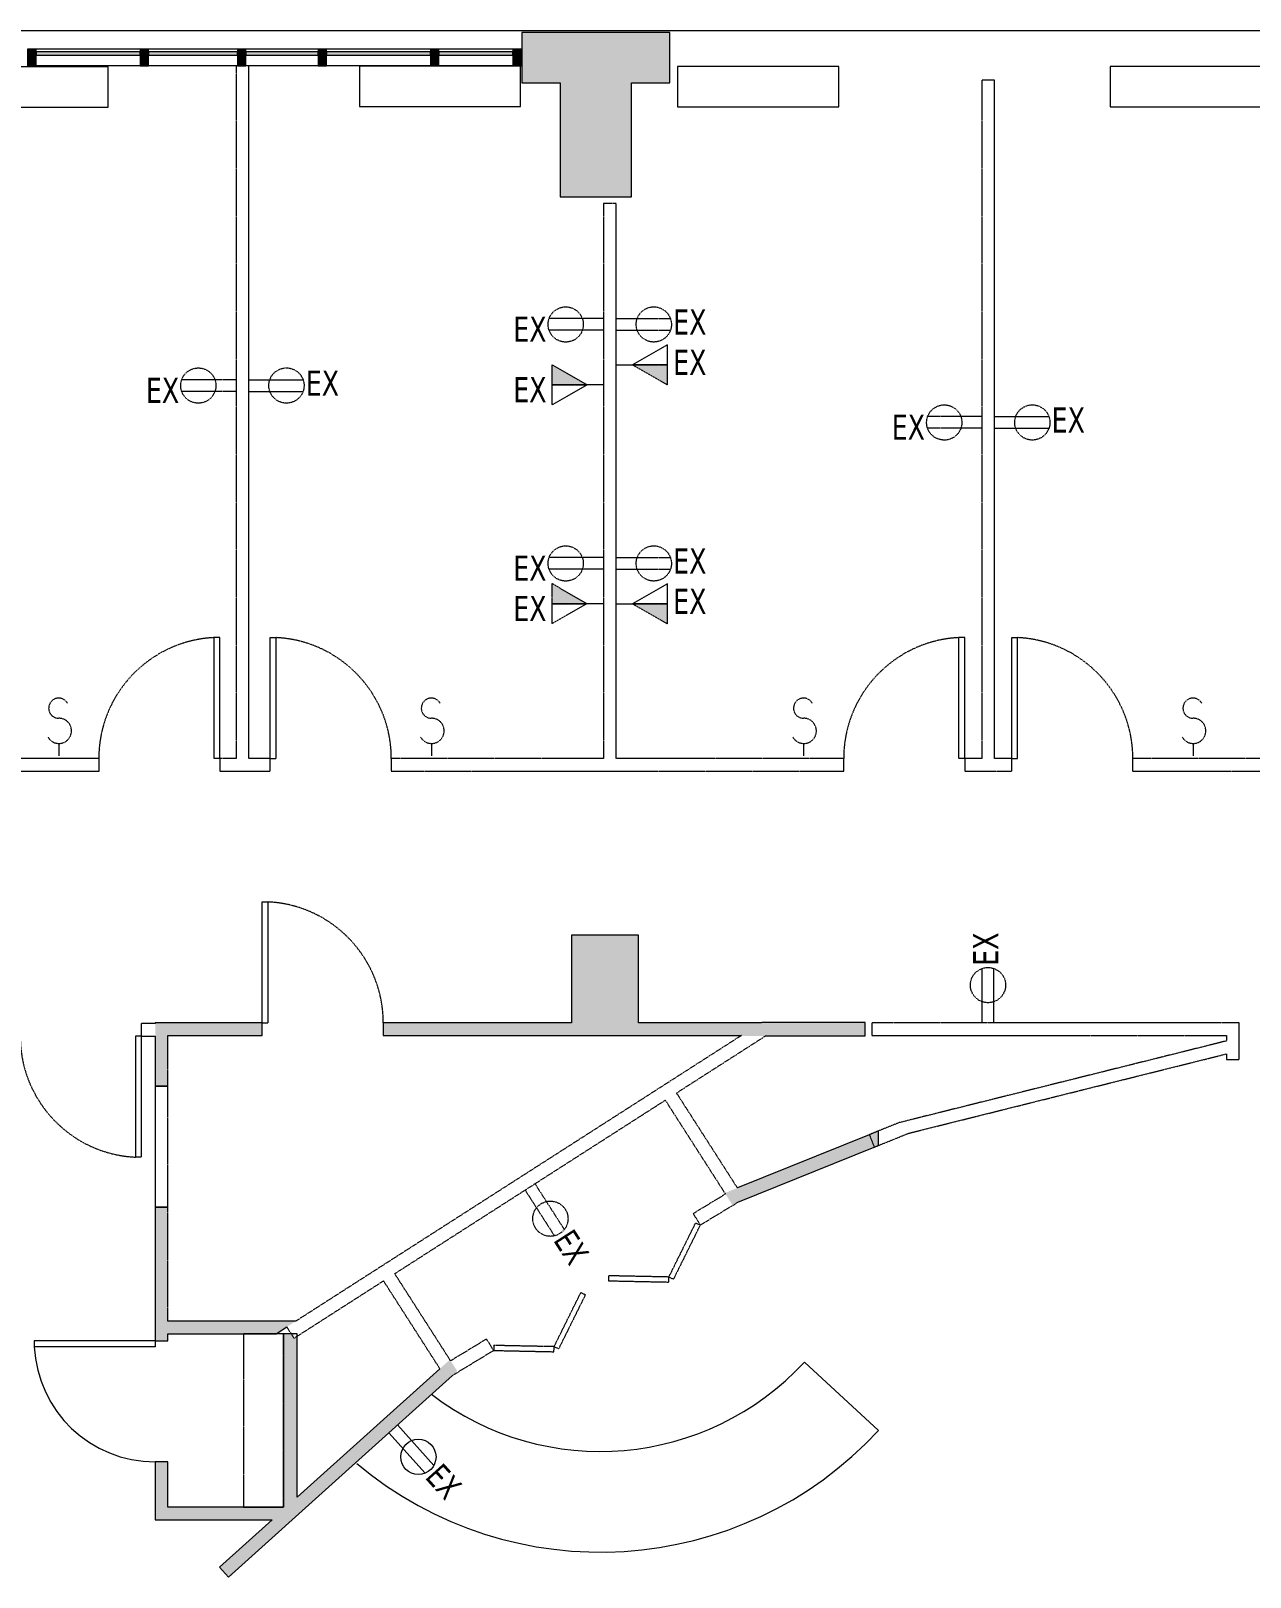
# Model space of a CAD drawing. Header units: inches. Extents: x -674 to 800, y -349 to 915.
# Drawn here: x -83.7 to 279.4, y 454.3 to 914.9 of the extents above; entities that cross this region are included whole.
import ezdxf

# ---------------------------------------------------------------- set-up
doc = ezdxf.new("R2010")
doc.units = ezdxf.units.IN
doc.header["$MEASUREMENT"] = 0
for name, pattern in [('Demolished', [0.1875, 0.125, -0.0625]), ('Demolished 3_128_', [0.046875, 0.023437, -0.023437]), ('Hidden 1_16_', [0.09375, 0.0625, -0.03125])]:
    doc.linetypes.add(name, pattern=pattern)
for name, color, linetype, lineweight in [('A-ANNO-NOTE', 131, 'Demolished', 9), ('A-DETL-MEDM', 33, 'Continuous', 20), ('A-DOOR', 31, 'Continuous', 13), ('A-FLOR', 192, 'Continuous', 13), ('A-GLAZ-CURT', 52, 'Continuous', 13), ('A-GLAZ-CWMG', 51, 'Continuous', 13), ('A-WALL', 113, 'Continuous', 13), ('A-WALL-PATT', 111, 'Continuous', 13), ('M-EQPM', 50, 'Continuous', 13), ('Q-CASE', 31, 'Demolished', 9)]:
    doc.layers.add(name, color=color, linetype=linetype, lineweight=lineweight)
doc.styles.add('Tahoma', font='tahoma.ttf', dxfattribs={"width": 0.85, "height": 7.5})
doc.styles.add('Tahoma_1', font='tahoma.ttf', dxfattribs={"width": 0.85, "height": 7.183765})

# ---------------------------------------------------------------- blocks, each defined once
blk = doc.blocks.new('Single-Flush - 36_ x 84_-1516236-New Construction - Demolition Plan')
at = {"layer": 'A-DOOR', "color": 251, "lineweight": 20}
for p, q in [((16.25, 1.87), (16.25, 37.9)), ((18, 37.9), (16.25, 37.9)), ((18, 1.87), (18, 37.9)), ((18, 1.87), (16.25, 1.87))]:
    blk.add_line(p, q, dxfattribs=at)
at = {"layer": 'A-DOOR', "lineweight": 9}
blk.add_arc((18, 1.87), 36.07, 92.7812, 180, dxfattribs=at)
blk = doc.blocks.new('System Panel - Glazed-1562998-New Construction - Demolition Plan')
at = {"layer": 'A-GLAZ-CURT', "lineweight": 9}
blk.add_hatch(color=9, dxfattribs=at).paths.add_polyline_path([(-15.5, 0.75), (15.5, 0.75), (15.5, 1.75), (-15.5, 1.75)], flags=0)
at = {"layer": 'A-GLAZ-CURT', "color": 251, "lineweight": 20}
for p, q in [((15.5, 1.75), (-15.5, 1.75)), ((-15.5, 1.75), (-15.5, 0.75)), ((-15.5, 0.75), (15.5, 0.75)), ((15.5, 0.75), (15.5, 1.75))]:
    blk.add_line(p, q, dxfattribs=at)
blk = doc.blocks.new('System Panel - Glazed-1563110-New Construction - Demolition Plan')
at = {"layer": 'A-GLAZ-CURT', "lineweight": 9}
blk.add_hatch(color=9, dxfattribs=at).paths.add_polyline_path([(12.85, 0.75), (13.25, 0.75), (13.25, 1.75), (-13.25, 1.75), (-13.25, 0.75)], flags=0)
at = {"layer": 'A-GLAZ-CURT', "color": 251, "lineweight": 20}
for p, q in [((13.25, 1.75), (-13.25, 1.75)), ((-13.25, 1.75), (-13.25, 0.75)), ((-13.25, 0.75), (13.25, 0.75)), ((13.25, 0.75), (13.25, 1.75))]:
    blk.add_line(p, q, dxfattribs=at)
blk = doc.blocks.new('System Panel - Glazed-1563109-New Construction - Demolition Plan')
at = {"layer": 'A-GLAZ-CURT', "lineweight": 9}
blk.add_hatch(color=9, dxfattribs=at).paths.add_polyline_path([(10.75, 0.75), (10.75, 1.75), (-10.75, 1.75), (-10.75, 0.75)], flags=0)
at = {"layer": 'A-GLAZ-CURT', "color": 251, "lineweight": 20}
for p, q in [((10.75, 1.75), (-10.75, 1.75)), ((-10.75, 1.75), (-10.75, 0.75)), ((-10.75, 0.75), (10.75, 0.75)), ((10.75, 0.75), (10.75, 1.75))]:
    blk.add_line(p, q, dxfattribs=at)
blk = doc.blocks.new('System Panel - Glazed-1563111-New Construction - Demolition Plan')
at = {"layer": 'A-GLAZ-CURT', "lineweight": 9}
blk.add_hatch(color=9, dxfattribs=at).paths.add_polyline_path([(11, 0.75), (11, 1.75), (-11, 1.75), (-11, 0.75)], flags=0)
at = {"layer": 'A-GLAZ-CURT', "color": 251, "lineweight": 20}
for p, q in [((11, 1.75), (-11, 1.75)), ((-11, 1.75), (-11, 0.75)), ((-11, 0.75), (11, 0.75)), ((11, 0.75), (11, 1.75))]:
    blk.add_line(p, q, dxfattribs=at)
blk = doc.blocks.new('Rectangular Mullion - Rectangular Mullion 1-1562989-New Construction - Demolition Plan')
at = {"layer": 'A-GLAZ-CWMG', "lineweight": 9}
blk.add_hatch(color=9, dxfattribs=at).paths.add_polyline_path([(1.25, 2.5), (1.25, -2.5), (-1.25, -2.5), (-1.25, 2.5)], flags=0)
at = {"layer": 'A-GLAZ-CWMG', "color": 251, "lineweight": 20}
for p, q in [((-1.25, 2.5), (1.25, 2.5)), ((-1.25, -2.5), (-1.25, 2.5)), ((1.25, 2.5), (1.25, -2.5)), ((1.25, -2.5), (-1.25, -2.5))]:
    blk.add_line(p, q, dxfattribs=at)
blk = doc.blocks.new('Rectangular Mullion - Rectangular Mullion 1-1563106-New Construction - Demolition Plan')
at = {"layer": 'A-GLAZ-CWMG', "lineweight": 9}
for p, q in [((59.79, 909.47), (37.79, 909.47)), ((59.79, 904.47), (37.79, 904.47))]:
    blk.add_line(p, q, dxfattribs=at)
blk = doc.blocks.new('Rectangular Mullion - Rectangular Mullion 1-1562969-New Construction - Demolition Plan')
at = {"layer": 'A-GLAZ-CWMG', "lineweight": 9}
for p, q in [((787.54, 300.15), (787.54, 331.15)), ((792.54, 300.15), (792.54, 331.15))]:
    blk.add_line(p, q, dxfattribs=at)
blk = doc.blocks.new('Rectangular Mullion - Rectangular Mullion 1-1563107-New Construction - Demolition Plan')
at = {"layer": 'A-GLAZ-CWMG', "lineweight": 9}
for p, q in [((1.79, 909.47), (-19.71, 909.47)), ((1.79, 904.47), (-18.86, 904.47))]:
    blk.add_line(p, q, dxfattribs=at)
blk = doc.blocks.new('Rectangular Mullion - Rectangular Mullion 1-1563108-New Construction - Demolition Plan')
at = {"layer": 'A-GLAZ-CWMG', "lineweight": 9}
for p, q in [((-22.21, 909.47), (-48.71, 909.47)), ((-22.61, 904.47), (-48.71, 904.47))]:
    blk.add_line(p, q, dxfattribs=at)
blk = doc.blocks.new('Single-Flush - 36_ x 84_-V13-New Construction - Demolition Plan')
at = {"layer": 'A-DOOR', "color": 251, "linetype": 'Hidden 1_16_', "lineweight": 20}
for p, q in [((16.25, 1.87), (16.25, 37.9)), ((18, 37.9), (16.25, 37.9)), ((18, 1.87), (18, 37.9)), ((18, 1.87), (16.25, 1.87))]:
    blk.add_line(p, q, dxfattribs=at)
at = {"layer": 'A-DOOR', "color": 252, "linetype": 'Demolished 3_128_', "lineweight": 9}
blk.add_arc((18, 1.87), 36.07, 92.7812, 180, dxfattribs=at)
blk = doc.blocks.new('Single-Flush - 36_ x 84_-1515770-New Construction - Demolition Plan')
at = {"layer": 'A-DOOR', "color": 251, "linetype": 'Hidden 1_16_', "lineweight": 20}
for p, q in [((16.25, -1.87), (16.25, -37.9)), ((18, -1.87), (16.25, -1.87)), ((18, -1.87), (18, -37.9)), ((18, -37.9), (16.25, -37.9))]:
    blk.add_line(p, q, dxfattribs=at)
at = {"layer": 'A-DOOR', "color": 252, "linetype": 'Demolished 3_128_', "lineweight": 9}
blk.add_arc((18, -1.87), 36.07, 180, 267.2188, dxfattribs=at)
blk = doc.blocks.new('Bifold-4 Panel - 72_ x 84_-1599280-New Construction - Demolition Plan')
at = {"layer": 'A-DOOR', "color": 251, "linetype": 'Hidden 1_16_', "lineweight": 20}
for p, q in [((-36, 1.99), (-20.8, 11.65)), ((-20, 10.38), (-35.19, 0.73)), ((-20.8, 11.65), (-20, 10.38)), ((-19.2, 11.65), (-20, 10.38)), ((-20, 10.38), (-4.81, 0.73)), ((-4, 1.99), (-19.2, 11.65)), ((4, 1.99), (19.19, 11.65)), ((20, 10.38), (4.8, 0.73)), ((19.19, 11.65), (20, 10.38)), ((20.81, 11.65), (20, 10.38)), ((20, 10.38), (35.2, 0.73)), ((35.91, 2.05), (20.81, 11.65)), ((-35.19, 0.73), (-36, 1.99)), ((-4.81, 0.73), (-4, 1.99)), ((4.8, 0.73), (4, 1.99)), ((35.2, 0.73), (35.91, 2.05))]:
    blk.add_line(p, q, dxfattribs=at)
blk = doc.blocks.new('Perimeter Unit2 - Perimeter Unit-1624903-New Construction - Demolition Plan')
at = {"layer": 'M-EQPM', "lineweight": 9}
for p, q in [((-280.08, 904.65), (-328.08, 904.65)), ((-328.08, 904.65), (-328.08, 892.65)), ((-280.08, 892.65), (-280.08, 904.65)), ((-328.08, 892.65), (-280.08, 892.65))]:
    blk.add_line(p, q, dxfattribs=at)
blk = doc.blocks.new('Perimeter Unit3 - Perimeter Unit-1624991-New Construction - Demolition Plan')
at = {"layer": 'M-EQPM', "lineweight": 9}
for p, q in [((-280.08, 904.65), (-328.08, 904.65)), ((-328.08, 904.65), (-328.08, 892.65)), ((-280.08, 892.65), (-280.08, 904.65)), ((-328.08, 892.65), (-280.08, 892.65))]:
    blk.add_line(p, q, dxfattribs=at)
blk = doc.blocks.new('Perimeter Unit4 - Perimeter Unit-1625003-New Construction - Demolition Plan')
at = {"layer": 'M-EQPM', "lineweight": 9}
for p, q in [((-280.08, 904.65), (-328.08, 904.65)), ((-328.08, 904.65), (-328.08, 892.65)), ((-280.08, 892.65), (-280.08, 904.65)), ((-328.08, 892.65), (-280.08, 892.65))]:
    blk.add_line(p, q, dxfattribs=at)
blk = doc.blocks.new('Perimeter Unit5 - Perimeter Unit-1625057-New Construction - Demolition Plan')
at = {"layer": 'M-EQPM', "lineweight": 9}
for p, q in [((-280.08, 904.65), (-328.08, 904.65)), ((-328.08, 904.65), (-328.08, 892.65)), ((-280.08, 892.65), (-280.08, 904.65)), ((-328.08, 892.65), (-280.08, 892.65))]:
    blk.add_line(p, q, dxfattribs=at)
blk = doc.blocks.new('Upper Cabinet - Standard Upper Cabinet-1697682-New Construction - Demolition Plan')
at = {"layer": 'Q-CASE', "color": 252, "linetype": 'Demolished 3_128_'}
for p, q in [((4.39, 0), (-47.26, 0)), ((-47.26, 0), (-47.26, -12)), ((4.39, -12), (4.39, 0)), ((-47.26, -12), (4.39, -12))]:
    blk.add_line(p, q, dxfattribs=at)

msp = doc.modelspace()

# ---------------------------------------------------------------- hatches: boundary and pattern name
at = {"layer": 'A-ANNO-NOTE', "linetype": 'Demolished 3_128_'}
for points in [[(81.89, 809.47), (71.44, 815.47), (71.44, 809.47)], [(105.94, 809.47), (105.94, 815.47), (95.48, 815.47)], [(81.89, 744.27), (71.44, 750.27), (71.44, 744.27)], [(105.94, 738.27), (105.94, 744.27), (95.48, 744.27)]]:
    msp.add_hatch(color=8, dxfattribs=at).paths.add_polyline_path(points, flags=0)
at = {"layer": 'A-WALL-PATT'}
for points in [[(106.54, 899.47), (106.54, 914.47), (62.54, 914.47), (62.54, 899.47), (95.16, 899.47)], [(95.16, 865.47), (95.16, 899.47), (73.91, 899.47), (73.91, 865.47)], [(97.29, 619.4), (97.29, 645.53), (77.29, 645.53), (77.29, 619.4)], [(127.71, 615.53), (164.74, 615.53), (164.74, 619.53), (133.95, 619.53), (127.91, 615.65)], [(125.15, 565.28), (168.74, 582.89), (168.74, 587.2), (122.96, 568.7), (124.72, 565.96)], [(-20.44, 526.81), (-10.65, 526.81), (-4.8, 530.56), (-42.96, 530.56), (-42.96, 526.81), (-42.55, 526.81)], [(-7.7, 475.15), (-4.44, 478.09), (-4.44, 526.04), (-5.36, 525.45), (-5.21, 526.81), (-8.44, 526.81), (-8.44, 475.15), (-8.18, 475.15)], [(-24.88, 454.3), (43.26, 515.66), (41.08, 519.07), (-27.56, 457.27)], [(-11.87, 471.4), (-7.7, 475.15), (-46.71, 475.15), (-46.71, 471.4), (-12.97, 471.4)]]:
    msp.add_hatch(color=253, dxfattribs=at).paths.add_polyline_path(points, flags=0)
h = msp.add_hatch(color=253, dxfattribs=at)
h.paths.add_polyline_path([(-42.96, 475.15), (-42.96, 488.68), (-46.71, 488.68), (-46.71, 475.15)], flags=0)
h.paths.add_polyline_path([(-46.71, 524.68), (-42.96, 524.68), (-42.96, 564.53), (-46.71, 564.53)], flags=0)
h.paths.add_polyline_path([(-46.71, 600.53), (-42.96, 600.53), (-42.96, 619.4), (-46.71, 619.4), (-46.71, 615.42)], flags=0)
h = msp.add_hatch(color=253, dxfattribs=at)
h.paths.add_polyline_path([(97.29, 615.65), (127.91, 615.65), (133.76, 619.4), (21.16, 619.4), (21.16, 615.65), (77.29, 615.65)], flags=0)
h.paths.add_polyline_path([(-20.44, 615.65), (-14.84, 615.65), (-14.84, 619.4), (-42.96, 619.4), (-42.96, 615.65)], flags=0)

# ---------------------------------------------------------------- linework, layer by layer
at = {"layer": 'A-ANNO-NOTE', "color": 252, "linetype": 'Demolished 3_128_'}
for p, q in [((86.81, 829.21), (70.61, 829.21)), ((90.56, 829.21), (106.76, 829.21)), ((86.81, 825.72), (70.61, 825.72)), ((90.56, 825.73), (106.76, 825.73)), ((95.48, 815.47), (105.94, 821.47)), ((105.94, 809.47), (105.94, 821.47)), ((71.44, 815.47), (71.44, 809.47)), ((81.89, 809.47), (71.44, 815.47)), ((71.44, 815.47), (71.44, 803.47)), ((81.89, 809.47), (71.44, 815.47)), ((90.56, 815.47), (105.94, 815.47)), ((105.94, 815.47), (95.48, 815.47)), ((95.48, 815.47), (105.94, 809.47)), ((95.48, 815.47), (105.94, 809.47)), ((105.94, 809.47), (105.94, 815.47)), ((-22.61, 811), (-38.81, 811)), ((-18.86, 811.01), (-2.66, 811.01)), ((-22.61, 807.52), (-38.81, 807.52)), ((-18.86, 807.53), (-2.66, 807.53)), ((71.44, 809.47), (81.89, 809.47)), ((86.81, 809.47), (71.44, 809.47)), ((81.89, 809.47), (71.44, 803.47)), ((199.56, 800), (183.36, 800)), ((203.31, 800.01), (219.51, 800.01)), ((199.56, 796.52), (183.36, 796.52)), ((203.31, 796.53), (219.51, 796.53)), ((86.81, 758), (70.61, 758)), ((90.56, 758.01), (106.76, 758.01)), ((86.81, 754.52), (70.61, 754.52)), ((90.56, 754.53), (106.76, 754.53)), ((71.44, 750.27), (71.44, 744.27)), ((81.89, 744.27), (71.44, 750.27)), ((71.44, 750.27), (71.44, 738.27)), ((81.89, 744.27), (71.44, 750.27)), ((95.48, 744.27), (105.94, 750.27)), ((105.94, 738.27), (105.94, 750.27)), ((71.44, 744.27), (81.89, 744.27)), ((86.81, 744.27), (71.44, 744.27)), ((81.89, 744.27), (71.44, 738.27)), ((90.56, 744.27), (105.94, 744.27)), ((105.94, 744.27), (95.48, 744.27)), ((95.48, 744.27), (105.94, 738.27)), ((95.48, 744.27), (105.94, 738.27)), ((105.94, 738.27), (105.94, 744.27)), ((-75.44, 702.64), (-75.44, 698.98)), ((35.56, 702.64), (35.56, 698.98)), ((146.43, 702.64), (146.43, 698.98)), ((262.43, 702.64), (262.43, 698.98)), ((199.62, 619.4), (199.62, 635.6)), ((203.1, 619.4), (203.1, 635.6)), ((66.41, 571.47), (75.15, 557.83)), ((63.47, 569.59), (72.22, 555.95))]:
    msp.add_line(p, q, dxfattribs=at)
at = {"layer": 'A-ANNO-NOTE', "linetype": 'Continuous', "lineweight": 20}
for p, q in [((25.46, 499.63), (36.3, 487.59)), ((22.87, 497.3), (33.71, 485.26))]:
    msp.add_line(p, q, dxfattribs=at)
at = {"layer": 'A-ANNO-NOTE', "color": 252, "linetype": 'Demolished 3_128_'}
for centre in [(75.57, 827.46), (101.81, 827.47), (-33.86, 809.26), (-7.61, 809.27), (188.32, 798.26), (214.56, 798.27), (75.57, 756.26), (101.81, 756.27), (201.36, 630.65), (71.01, 561.06)]:
    msp.add_circle(centre, 5.25, dxfattribs=at)
at = {"layer": 'A-ANNO-NOTE', "linetype": 'Continuous', "lineweight": 20}
msp.add_circle((31.69, 490.11), 5.25, dxfattribs=at)
at = {"layer": 'A-ANNO-NOTE', "color": 252, "linetype": 'Demolished 3_128_'}
for centre, radius, start, end in [((-75.44, 713.14), 3, 30, 270), ((35.56, 713.14), 3, 30, 270), ((146.43, 713.14), 3, 30, 270), ((262.43, 713.14), 3, 30, 270), ((-75.39, 706.39), 3.75, 210, 90.7739), ((35.61, 706.39), 3.75, 210, 90.7739), ((146.49, 706.39), 3.75, 210, 90.7739), ((262.49, 706.39), 3.75, 210, 90.7739)]:
    msp.add_arc(centre, radius, start, end, dxfattribs=at)
at = {"layer": 'A-DETL-MEDM'}
msp.add_line((168.74, 498.01), (146.7, 518.37), dxfattribs=at)
for radius, start in [(82.84, 232.6329), (112.84, 230.0047)]:
    msp.add_arc((85.86, 574.58), radius, start, 317.2644, dxfattribs=at)
at = {"layer": 'A-FLOR'}
msp.add_line((508.79, 914.9), (-331.46, 914.9), dxfattribs=at)
at = {"layer": 'A-WALL', "color": 251, "lineweight": 20}
for p, q in [((106.54, 914.47), (62.54, 914.47)), ((62.54, 914.47), (62.54, 899.47)), ((106.54, 899.47), (106.54, 914.47)), ((62.54, 899.47), (73.91, 899.47)), ((73.91, 899.47), (73.91, 865.47)), ((95.16, 899.47), (106.54, 899.47)), ((95.16, 865.47), (95.16, 899.47)), ((73.91, 865.47), (95.16, 865.47)), ((-265.09, 694.39), (-63.44, 694.39)), ((97.29, 645.53), (77.29, 645.53)), ((77.29, 645.53), (77.29, 619.4)), ((97.29, 619.4), (97.29, 645.53)), ((-46.71, 619.4), (-46.71, 619.17)), ((-14.84, 619.4), (-46.71, 619.4)), ((-14.84, 615.65), (-14.84, 619.4)), ((77.29, 619.4), (21.16, 619.4)), ((21.16, 619.4), (21.16, 615.65)), ((133.76, 619.4), (97.29, 619.4)), ((133.95, 619.53), (133.76, 619.4)), ((164.74, 619.53), (133.95, 619.53)), ((164.74, 615.53), (164.74, 619.53)), ((-46.71, 615.42), (-46.71, 524.68)), ((-42.96, 615.65), (-14.84, 615.65)), ((21.16, 615.65), (127.91, 615.65)), ((135.12, 615.53), (164.74, 615.53)), ((165.99, 586.09), (126.73, 570.23)), ((168.74, 582.89), (168.74, 587.2)), ((126.84, 565.96), (167.49, 582.38)), ((-4.8, 530.56), (-42.96, 530.56)), ((-42.96, 524.68), (-42.96, 526.81)), ((-42.96, 526.81), (-10.65, 526.81)), ((-10.65, 526.81), (-7.52, 528.81)), ((-8.44, 526.81), (-8.44, 475.15)), ((-4.44, 526.81), (-8.44, 526.81)), ((-4.44, 478.09), (-4.44, 526.81)), ((-46.71, 524.68), (-42.96, 524.68)), ((38.06, 516.36), (-4.44, 478.09)), ((-24.88, 454.3), (41.86, 514.4)), ((-42.96, 488.68), (-46.71, 488.68)), ((-46.71, 488.68), (-46.71, 471.4)), ((-42.96, 475.15), (-42.96, 488.68)), ((-8.44, 475.15), (-42.96, 475.15)), ((-46.71, 471.4), (-11.87, 471.4)), ((-11.87, 471.4), (-27.56, 457.27)), ((-27.56, 457.27), (-24.88, 454.3))]:
    msp.add_line(p, q, dxfattribs=at)
at = {"layer": 'A-WALL', "color": 251, "linetype": 'Hidden 1_16_', "lineweight": 20}
for p, q in [((-18.86, 904.47), (-22.61, 904.47)), ((-22.61, 904.47), (-22.61, 698.14)), ((-18.86, 698.14), (-18.86, 904.47)), ((203.31, 900.27), (199.56, 900.27)), ((199.56, 900.27), (199.56, 698.14)), ((203.31, 698.14), (203.31, 900.27)), ((90.56, 863.47), (86.81, 863.47)), ((86.81, 863.47), (86.81, 698.14)), ((90.56, 698.14), (90.56, 863.47)), ((-63.44, 698.14), (-128.09, 698.14)), ((-63.44, 694.39), (-63.44, 698.14)), ((-22.61, 698.14), (-27.44, 698.14)), ((-27.44, 698.14), (-27.44, 694.39)), ((-12.44, 698.14), (-18.86, 698.14)), ((-12.44, 694.39), (-12.44, 698.14)), ((86.81, 698.14), (23.56, 698.14)), ((23.56, 698.14), (23.56, 694.39)), ((158.44, 698.14), (90.56, 698.14)), ((158.44, 694.39), (158.44, 698.14)), ((199.56, 698.14), (194.44, 698.14)), ((194.44, 698.14), (194.44, 694.39)), ((208.44, 698.14), (203.31, 698.14)), ((208.44, 694.39), (208.44, 698.14)), ((308.81, 698.14), (244.44, 698.14)), ((244.44, 698.14), (244.44, 694.39)), ((-27.44, 694.39), (-12.44, 694.39)), ((23.56, 694.39), (158.44, 694.39)), ((194.44, 694.39), (208.44, 694.39)), ((244.44, 694.39), (317.69, 694.39)), ((-46.71, 619.17), (-50.84, 619.17)), ((-50.84, 619.17), (-50.84, 615.42)), ((276.16, 619.4), (166.74, 619.4)), ((166.74, 619.4), (166.74, 615.65)), ((276.16, 608.53), (276.16, 619.4)), ((-50.84, 615.42), (-46.71, 615.42)), ((-42.96, 530.56), (-42.96, 615.65)), ((127.91, 615.65), (-4.8, 530.56)), ((108.59, 598.52), (135.12, 615.53)), ((166.74, 615.65), (272.41, 615.65)), ((272.41, 614.02), (174.81, 589.65)), ((272.41, 615.65), (272.41, 614.02)), ((177.72, 586.52), (272.41, 610.16)), ((272.41, 610.16), (272.41, 608.53)), ((272.41, 608.53), (276.16, 608.53)), ((24.65, 544.69), (105.23, 596.36)), ((105.23, 596.36), (123.15, 568.4)), ((126.73, 570.23), (108.59, 598.52)), ((174.81, 589.65), (168.74, 587.2)), ((165.99, 586.09), (167.49, 582.38)), ((168.74, 582.89), (177.72, 586.52)), ((123.15, 568.4), (113.56, 562.58)), ((113.56, 562.58), (115.63, 559.16)), ((115.63, 559.16), (126.84, 565.96)), ((41.29, 518.73), (24.65, 544.69)), ((-5.36, 525.45), (21.28, 542.53)), ((21.28, 542.53), (38.06, 516.36)), ((-7.52, 528.81), (-5.36, 525.45)), ((52, 525.23), (41.29, 518.73)), ((54.08, 521.81), (52, 525.23)), ((41.86, 514.4), (54.08, 521.81))]:
    msp.add_line(p, q, dxfattribs=at)
at = {"layer": 'A-WALL'}
for p, q in [((-46.71, 600.53), (-42.96, 600.53)), ((168.74, 587.2), (165.99, 586.09)), ((167.49, 582.38), (168.74, 582.89)), ((-42.96, 564.53), (-46.71, 564.53))]:
    msp.add_line(p, q, dxfattribs=at)
at = {"layer": 'A-WALL', "color": 252, "linetype": 'Demolished 3_128_', "lineweight": 9}
for p, q in [((-42.96, 600.53), (-46.71, 600.53)), ((-46.71, 564.53), (-42.96, 564.53))]:
    msp.add_line(p, q, dxfattribs=at)
at = {"layer": 'A-WALL', "color": 57, "linetype": 'Hidden 1_16_'}
for p, q in [((168.74, 587.2), (165.99, 586.09)), ((167.49, 582.38), (168.74, 582.89))]:
    msp.add_line(p, q, dxfattribs=at)

# ---------------------------------------------------------------- block references
at = {"layer": 'A-DOOR', "color": 252, "linetype": 'Demolished 3_128_', "lineweight": 9}
for name, p in [('Single-Flush - 36_ x 84_-V13-New Construction - Demolition Plan', (-45.44, 696.27)), ('Single-Flush - 36_ x 84_-V13-New Construction - Demolition Plan', (176.44, 696.27)), ('Single-Flush - 36_ x 84_-1515770-New Construction - Demolition Plan', (-68.84, 617.3))]:
    msp.add_blockref(name, p, dxfattribs=at)
for name, p, rotation in [('Single-Flush - 36_ x 84_-1515770-New Construction - Demolition Plan', (5.56, 696.27), 180), ('Single-Flush - 36_ x 84_-1515770-New Construction - Demolition Plan', (226.44, 696.27), 180), ('Single-Flush - 36_ x 84_-1515770-New Construction - Demolition Plan', (3.16, 617.53), 180), ('Bifold-4 Panel - 72_ x 84_-1599280-New Construction - Demolition Plan', (83.82, 542.19), 211.2471290972852)]:
    msp.add_blockref(name, p, dxfattribs=dict(at, rotation=rotation))
at = {"layer": 'A-DOOR', "rotation": 89.9999999999999}
msp.add_blockref('Single-Flush - 36_ x 84_-1516236-New Construction - Demolition Plan', (-44.84, 506.68), dxfattribs=at)
at = {"layer": 'A-GLAZ-CURT', "lineweight": 9}
for name, p in [('System Panel - Glazed-1562998-New Construction - Demolition Plan', (-66.71, 906.97)), ('System Panel - Glazed-1563110-New Construction - Demolition Plan', (-35.46, 906.97)), ('System Panel - Glazed-1563109-New Construction - Demolition Plan', (-8.96, 906.97)), ('System Panel - Glazed-1562998-New Construction - Demolition Plan', (19.79, 906.97)), ('System Panel - Glazed-1563111-New Construction - Demolition Plan', (48.79, 906.97))]:
    msp.add_blockref(name, p, dxfattribs=at)
at = {"layer": 'A-GLAZ-CWMG', "lineweight": 9, "extrusion": (0, 0, -1), "rotation": 180}
for p in [(83.46, 906.97), (49.96, 906.97), (20.96, 906.97), (-3.04, 906.97), (-36.54, 906.97), (-61.04, 906.97)]:
    msp.add_blockref('Rectangular Mullion - Rectangular Mullion 1-1562989-New Construction - Demolition Plan', p, dxfattribs=at)
at = {"layer": 'A-GLAZ-CWMG', "lineweight": 9, "rotation": 90}
for p in [(248.94, 116.93), (335.44, 116.93)]:
    msp.add_blockref('Rectangular Mullion - Rectangular Mullion 1-1562969-New Construction - Demolition Plan', p, dxfattribs=at)
at = {"layer": 'A-GLAZ-CWMG', "lineweight": 9}
for name in ['Rectangular Mullion - Rectangular Mullion 1-1563108-New Construction - Demolition Plan', 'Rectangular Mullion - Rectangular Mullion 1-1563107-New Construction - Demolition Plan', 'Rectangular Mullion - Rectangular Mullion 1-1563106-New Construction - Demolition Plan']:
    msp.add_blockref(name, (0, 0), dxfattribs=at)
at = {"layer": 'M-EQPM', "lineweight": 9}
for name, p in [('Perimeter Unit2 - Perimeter Unit-1624903-New Construction - Demolition Plan', (219.35, -0.42)), ('Perimeter Unit3 - Perimeter Unit-1624991-New Construction - Demolition Plan', (342.19, -0.25)), ('Perimeter Unit4 - Perimeter Unit-1625003-New Construction - Demolition Plan', (436.97, -0.32)), ('Perimeter Unit5 - Perimeter Unit-1625057-New Construction - Demolition Plan', (565.87, -0.32))]:
    msp.add_blockref(name, p, dxfattribs=at)
at = {"layer": 'Q-CASE', "color": 252, "linetype": 'Demolished 3_128_', "rotation": 270.0000000000001}
msp.add_blockref('Upper Cabinet - Standard Upper Cabinet-1697682-New Construction - Demolition Plan', (-8.44, 479.55), dxfattribs=at)

# ---------------------------------------------------------------- texts
at = {"layer": 'A-ANNO-NOTE', "color": 251, "linetype": 'Demolished 3_128_', "char_height": 7.5, "width": 11.8387, "attachment_point": 1, "line_spacing_factor": 0.994306, "style": 'Tahoma'}
for insert in [(59.94, 829.8), (107.57, 831.93), (107.57, 819.93), (-49.48, 811.6), (-1.85, 813.73), (59.94, 811.8), (220.32, 802.73), (172.69, 800.6), (107.57, 760.73), (59.94, 758.6), (59.94, 746.6), (107.57, 748.73)]:
    msp.add_mtext('EX', dxfattribs=dict(at, insert=insert))
at = {"layer": 'A-ANNO-NOTE', "color": 251, "linetype": 'Demolished 3_128_', "attachment_point": 1, "line_spacing_factor": 0.994306}
for insert, char_height, width, rotation, style in [((196.9, 636.41), 7.5, 11.8387, 90, 'Tahoma'), ((77.75, 558.54), 7.184, 11.34, 302.6687, 'Tahoma_1')]:
    msp.add_mtext('EX', dxfattribs=dict(at, insert=insert, char_height=char_height, width=width, rotation=rotation, style=style))
at = {"layer": 'A-ANNO-NOTE', "linetype": 'Continuous', "insert": (38.75, 488.72), "char_height": 7.184, "width": 11.34, "attachment_point": 1, "rotation": 312, "line_spacing_factor": 0.994306, "style": 'Tahoma_1'}
msp.add_mtext('EX', dxfattribs=at)

doc.saveas('drawing.dxf')
